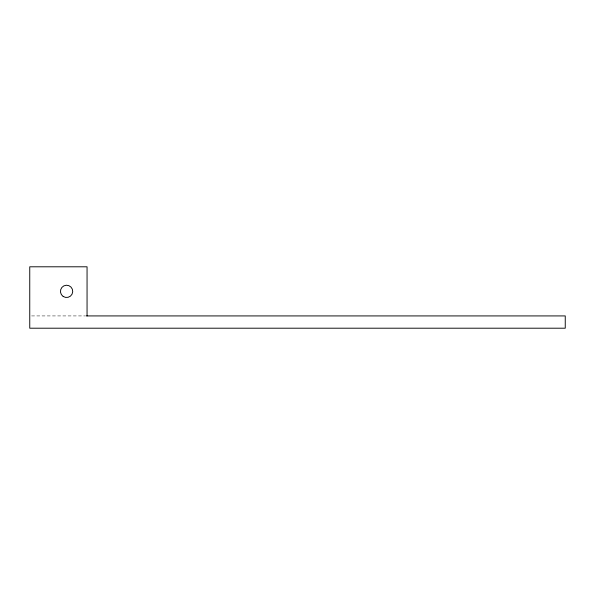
<?xml version="1.0" encoding="UTF-8"?>
<svg xmlns="http://www.w3.org/2000/svg" width="595" height="595" viewBox="0 0 595 595"><rect width="100%" height="100%" fill="white"/><g stroke="black" fill="none" stroke-linecap="round" stroke-linejoin="round"><path stroke-width="0.45" stroke-dasharray="2.98 2.23" d="M31.602 315.923L85.531 315.923"/><path stroke-width="0.89" d="M86.461 315.923L565.25 315.923L565.25 328.202L29.75 328.202L29.75 266.798L87.056 266.798L87.056 315.923M63.182 296.466A6.143 6.143 0 0 0 72.716 291.758A6.143 6.143 0 0 0 63.873 285.853A6.143 6.143 0 0 0 63.182 296.466"/></g></svg>
